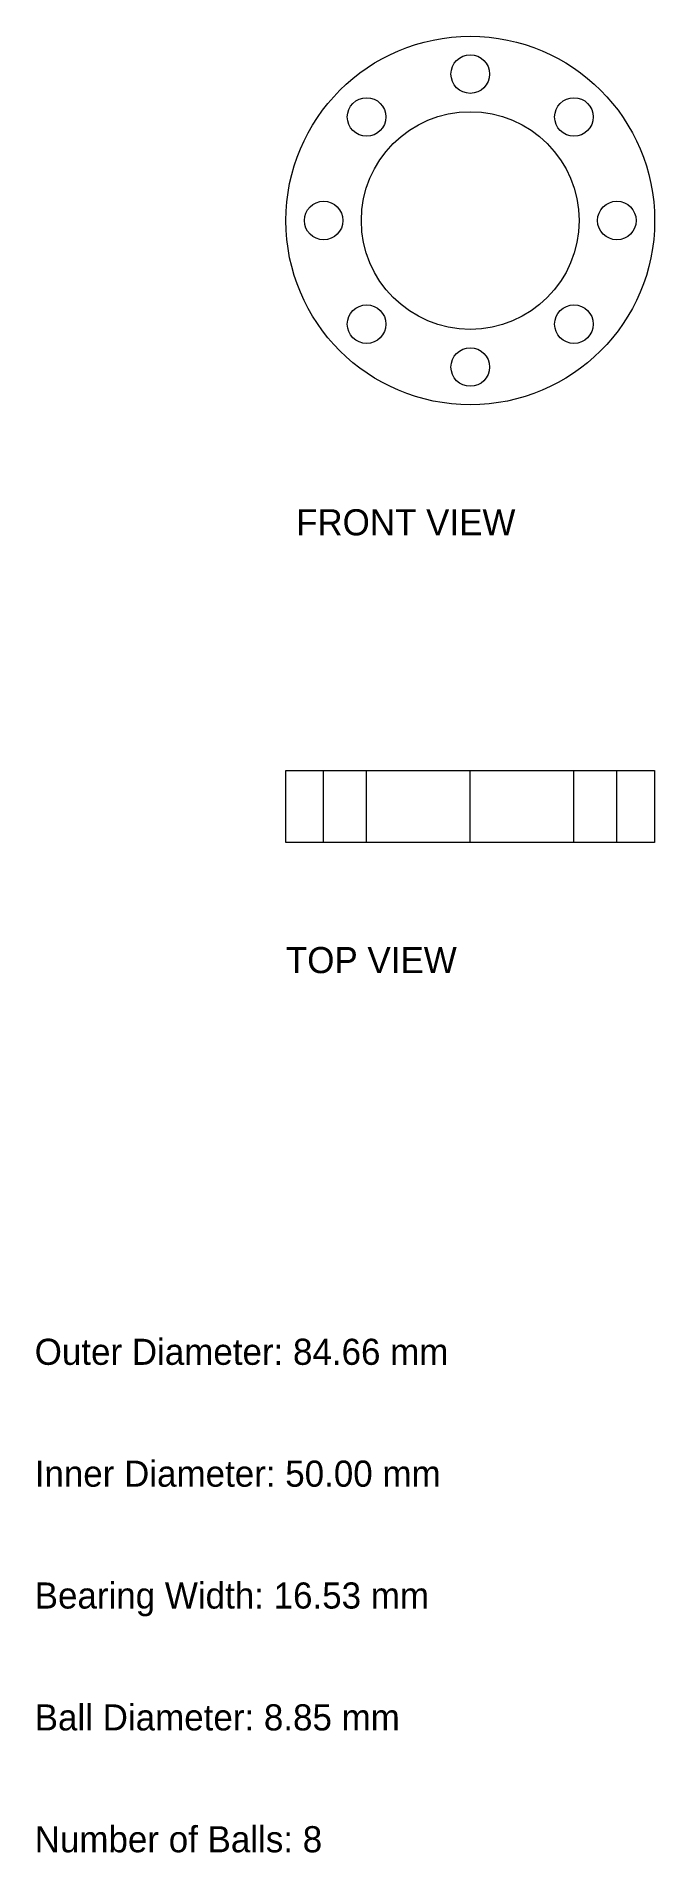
# Model space of a CAD drawing. Header units: metres. Extents: x -250 to 208, y -395 to 32.
# Drawn here: x -249.6 to -107.7, y -395 to 22.3 of the extents above.
import ezdxf

# ---------------------------------------------------------------- set-up
doc = ezdxf.new("R2010")
doc.units = ezdxf.units.M

msp = doc.modelspace()

# ---------------------------------------------------------------- linework, layer by layer
at = {"color": 1, "lineweight": 0}
for p, q in [((-183.66, -162.92), (-183.66, -146.39)), ((-173.8, -162.92), (-173.8, -146.39)), ((-173.8, -162.92), (-173.8, -146.39)), ((-150, -162.92), (-150, -146.39)), ((-150, -162.92), (-150, -146.39)), ((-126.2, -162.92), (-126.2, -146.39)), ((-126.2, -162.92), (-126.2, -146.39)), ((-116.34, -162.92), (-116.34, -146.39))]:
    msp.add_line(p, q, dxfattribs=at)
msp.add_lwpolyline([(-192.33, -146.39), (-107.67, -146.39), (-107.67, -162.92), (-192.33, -162.92), (-192.33, -146.39)], dxfattribs=at)
for centre, radius in [((-150, -20), 42.33), ((-150, 13.66), 4.43), ((-173.8, 3.8), 4.43), ((-150, -20), 25), ((-126.2, 3.8), 4.43), ((-183.66, -20), 4.43), ((-116.34, -20), 4.43), ((-173.8, -43.8), 4.43), ((-126.2, -43.8), 4.43), ((-150, -53.66), 4.43)]:
    msp.add_circle(centre, radius, dxfattribs=at)

# ---------------------------------------------------------------- texts
at = {"color": 1}
for s, p in [('FRONT VIEW', (-190, -92.33)), ('TOP VIEW', (-192.33, -192.92)), ('Outer Diameter: 84.66 mm', (-250, -282.92)), ('Inner Diameter: 50.00 mm', (-250, -310.92)), ('Bearing Width: 16.53 mm', (-250, -338.92)), ('Ball Diameter: 8.85 mm', (-250, -366.92)), ('Number of Balls: 8', (-250, -394.92))]:
    msp.add_text(s, height=6, dxfattribs=at).set_placement(p)

doc.saveas('drawing.dxf')
